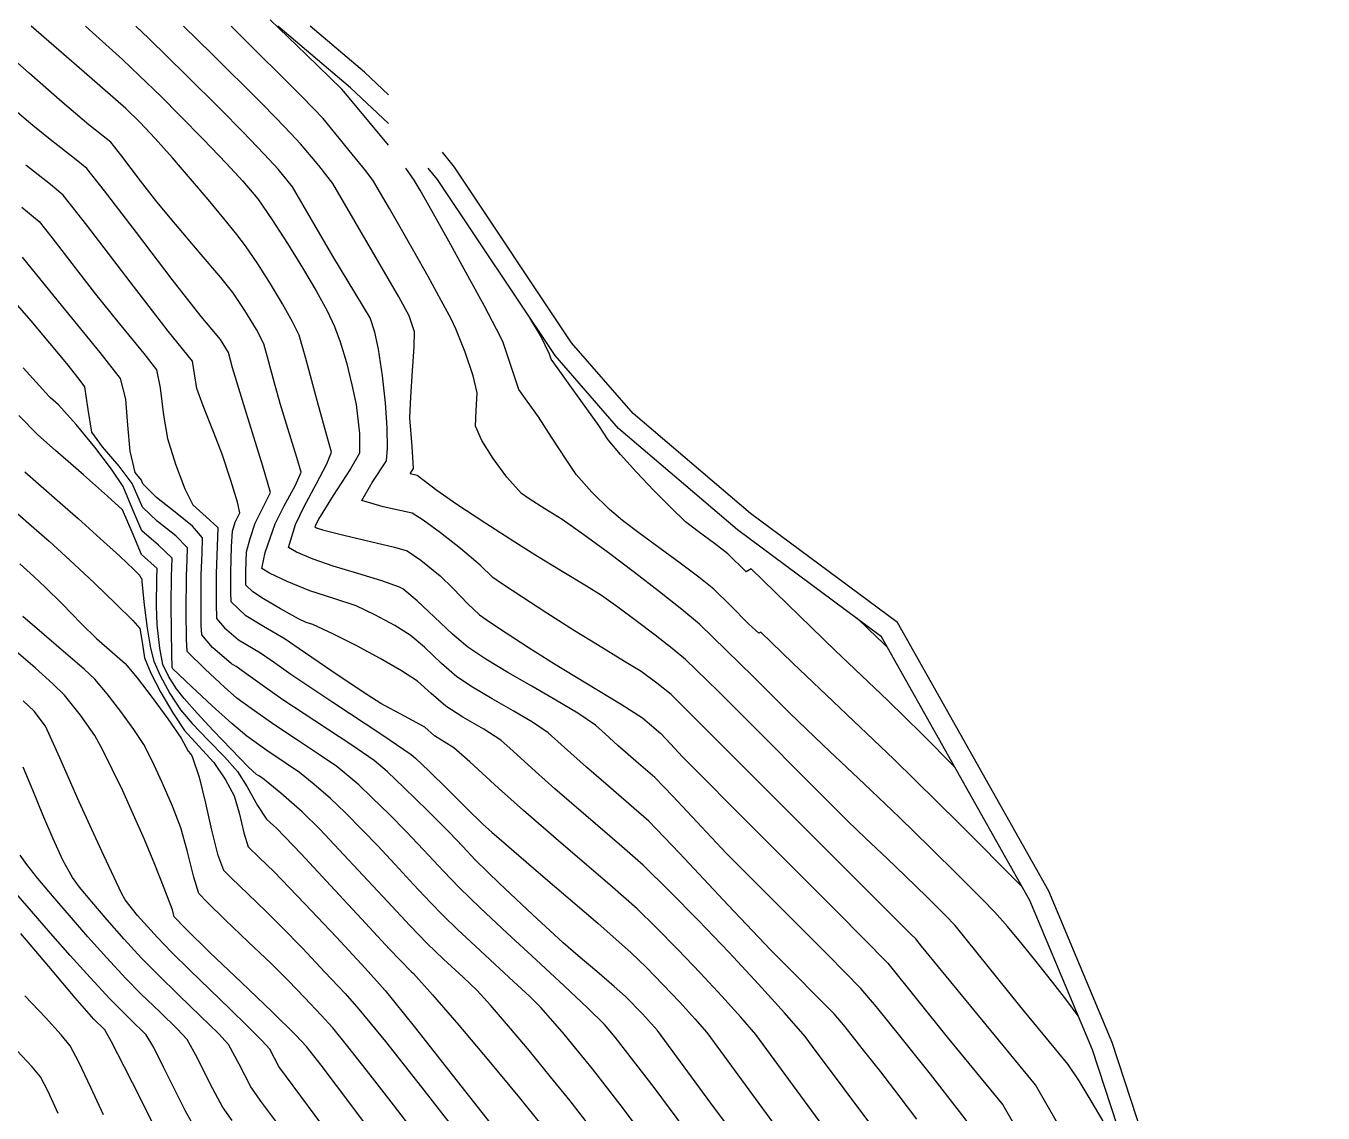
# Model space of a CAD drawing. Extents: x -367 to 63045, y 275 to 109039.
# Drawn here: x 62322.89 to 62372.63, y 108473.79 to 108515.49 of the extents above; entities that cross this region are included whole.
import ezdxf

# ---------------------------------------------------------------- set-up
doc = ezdxf.new("R2010")
doc.units = 0
doc.header["$LTSCALE"] = 25.401856
doc.header["$MEASUREMENT"] = 0
doc.layers.add('curve livello 5m', color=7, linetype='Continuous')
doc.layers.add('Strade', color=7, linetype='Continuous')
doc.layers.add('no_plot', color=5, linetype='Continuous', plot=False)

msp = doc.modelspace()

# ---------------------------------------------------------------- linework, layer by layer
at = {"layer": 'curve livello 5m', "color": 2, "flags": 128}
for points in [[(62364.23742, 108473.42256), (62363.74808, 108474.25797), (62363.27896, 108475.02128), (62362.86616, 108475.64949), (62362.86616, 108475.64949), (62361.00934, 108477.90777), (62358.53162, 108480.98126), (62358.14259, 108481.38069), (62357.43525, 108482.08473), (62356.62181, 108482.88216), (62356.62181, 108482.88216), (62355.91897, 108483.5523), (62355.0891, 108484.33488), (62354.40898, 108484.98394), (62354.40898, 108484.98394), (62349.4339, 108489.96597), (62348.18215, 108491.18753), (62347.67096, 108491.61056), (62347.0165, 108492.12598), (62346.29595, 108492.67498), (62345.58654, 108493.19872), (62344.96544, 108493.6384), (62344.96544, 108493.6384), (62344.39083, 108494.00112), (62343.46043, 108494.56726), (62342.45194, 108495.17963), (62341.64307, 108495.681), (62341.64307, 108495.681), (62340.53102, 108496.40135), (62339.4213, 108497.13616), (62338.64682, 108497.66498), (62338.64682, 108497.66498), (62337.88909, 108498.24176), (62337.62464, 108498.30788), (62337.75454, 108498.51738), (62337.70313, 108499.36044), (62337.61935, 108500.45007), (62337.61935, 108500.45007), (62337.65056, 108501.25909), (62337.72248, 108502.26115), (62337.78549, 108503.18417), (62337.78996, 108503.75606), (62337.78996, 108503.75606), (62337.58922, 108504.3611), (62337.19137, 108505.09329), (62336.3738, 108506.50324), (62334.65799, 108509.44243), (62334.12633, 108510.12975), (62333.42723, 108510.96101), (62333.42723, 108510.96101), (62333.05562, 108511.36207), (62332.49188, 108511.95038), (62331.90514, 108512.54944), (62331.90514, 108512.54944), (62330.02097, 108514.41751), (62328.93638, 108515.47123)], [(62356.73603, 108471.42354), (62353.05146, 108476.3478), (62352.77021, 108476.73205), (62351.98816, 108477.63594), (62350.98974, 108478.73803), (62349.86123, 108479.94708), (62348.68891, 108481.1718), (62347.55906, 108482.32093), (62346.55796, 108483.30321), (62345.74312, 108484.01563), (62344.36501, 108485.19774), (62343.17974, 108486.22358), (62342.43666, 108486.89356), (62341.5819, 108487.67095), (62341.11007, 108488.09093), (62340.4514, 108488.50958), (62339.65121, 108488.97052), (62338.98846, 108489.39119), (62338.43612, 108489.88775), (62337.90832, 108490.358), (62337.28856, 108490.75723), (62336.48144, 108491.22558), (62335.5832, 108491.71104), (62334.69009, 108492.1616), (62333.89834, 108492.52524), (62333.64404, 108492.60723), (62333.34481, 108492.74808), (62332.64949, 108493.13015), (62332.00053, 108493.5109), (62331.59263, 108493.77609), (62331.32921, 108494.03186), (62331.32496, 108494.56554), (62331.3526, 108495.31743), (62331.48518, 108495.83299), (62331.68588, 108496.42088), (62332.01976, 108497.07479), (62332.27046, 108497.59232), (62331.97341, 108498.60704), (62331.34753, 108500.62438), (62330.81381, 108502.3792), (62330.65516, 108502.95875), (62330.35499, 108503.4572), (62330.02641, 108503.85091), (62329.61346, 108504.3412), (62328.50535, 108505.76426), (62327.13628, 108507.56178), (62325.9101, 108509.16661), (62325.23063, 108510.0116), (62324.7507, 108510.40385), (62323.89145, 108511.08152), (62323.15266, 108511.67317), (62322.40569, 108512.31169)], [(62347.11958, 108472.1837), (62345.76557, 108473.999), (62344.62405, 108475.48156), (62344.09724, 108476.13322), (62343.5289, 108476.81658), (62343.01206, 108477.42124), (62342.63972, 108477.83681), (62342.21075, 108478.26131), (62341.59504, 108478.8391), (62340.87372, 108479.50434), (62340.12793, 108480.19122), (62339.4388, 108480.83391), (62338.88747, 108481.36658), (62338.39711, 108481.8762), (62337.75563, 108482.56378), (62337.05234, 108483.32338), (62336.37655, 108484.04905), (62335.81758, 108484.63486), (62335.13673, 108485.3134), (62334.56665, 108485.85915), (62333.93434, 108486.4115), (62333.38696, 108486.85832), (62332.83221, 108487.22965), (62332.1314, 108487.69551), (62331.36101, 108488.24024), (62330.7831, 108488.73271), (62330.03047, 108489.40962), (62329.23573, 108490.14954), (62328.53151, 108490.83102), (62328.50956, 108490.85477), (62328.50548, 108490.86218), (62328.50368, 108490.8743), (62328.48284, 108491.40952), (62328.47041, 108492.27609), (62328.4677, 108493.31102), (62328.47599, 108494.35132), (62328.47599, 108494.35132), (62328.50247, 108495.07174), (62327.96953, 108495.56995), (62327.34269, 108496.12196), (62326.99171, 108496.92921), (62326.61793, 108497.81842), (62326.16986, 108498.48375), (62325.53017, 108499.32634), (62324.81499, 108500.19916), (62324.14045, 108500.95517), (62323.83705, 108501.22172), (62323.78372, 108501.27692), (62323.65745, 108501.40837), (62322.79005, 108502.37042)], [(62337.73608, 108473.12443), (62336.98968, 108474.10981), (62336.0991, 108475.2585), (62335.23482, 108476.34999), (62334.65613, 108477.05682), (62334.2166, 108477.54317), (62333.58943, 108478.212), (62332.96277, 108478.86265), (62332.29212, 108479.5241), (62331.4183, 108480.36424), (62330.53622, 108481.20855), (62329.84078, 108481.88248), (62329.52688, 108482.21152), (62329.32987, 108482.83842), (62329.07803, 108483.85585), (62328.83333, 108484.72498), (62328.51121, 108485.55739), (62328.12223, 108486.46741), (62327.73309, 108487.30521), (62327.41048, 108487.92099), (62327.03405, 108488.50247), (62326.53696, 108489.19211), (62326.00721, 108489.87247), (62325.53282, 108490.42613), (62325.12026, 108490.8122), (62324.42002, 108491.42191), (62323.58691, 108492.13664), (62322.77573, 108492.83777)], [(62329.35459, 108473.24722), (62328.99521, 108473.89106), (62328.58573, 108474.70778), (62328.17018, 108475.55738), (62327.79255, 108476.2999), (62327.49685, 108476.79536), (62326.88226, 108477.41127), (62326.10947, 108478.17191), (62325.35945, 108478.98788), (62324.59296, 108479.838), (62323.83248, 108480.69605), (62323.10045, 108481.53581), (62322.41932, 108482.33107)]]:
    msp.add_lwpolyline(points, dxfattribs=at)
at = {"layer": 'no_plot', "flags": 128}
for points in [[(62336.79776, 108510.9093), (62335.3481, 108512.65493), (62335.14962, 108512.89982), (62335.00003, 108513.05593), (62333.63985, 108514.39525), (62332.26182, 108515.71622)], [(62359.11261, 108473.29655), (62358.69634, 108473.85286), (62357.57929, 108475.28038), (62356.4583, 108476.68966), (62355.51068, 108477.85963), (62354.91375, 108478.56921), (62354.91375, 108478.56921), (62353.654, 108479.85254), (62351.55965, 108481.94023), (62349.76234, 108483.75085), (62349.76234, 108483.75085), (62348.8027, 108484.76431), (62347.69616, 108485.94537), (62347.00845, 108486.66385), (62347.00845, 108486.66385), (62346.3891, 108487.20086), (62345.59546, 108487.88534), (62345.59546, 108487.88534), (62345.09881, 108488.33468), (62344.72979, 108488.66638), (62344.72979, 108488.66638), (62344.05151, 108489.12488), (62343.21126, 108489.63156), (62342.28943, 108490.16261), (62341.36642, 108490.69424), (62340.52264, 108491.20267), (62339.83848, 108491.66407), (62339.83848, 108491.66407), (62339.24951, 108492.16463), (62338.56507, 108492.8089), (62337.89478, 108493.43799), (62337.34826, 108493.89303), (62337.34826, 108493.89303), (62337.22394, 108493.96022), (62336.54086, 108494.2014), (62335.62157, 108494.48079), (62334.67387, 108494.76736), (62333.90556, 108495.03011), (62333.90556, 108495.03011), (62333.2681, 108495.30424), (62332.95712, 108495.47655), (62332.95712, 108495.47655), (62333.22349, 108496.35849), (62333.55894, 108497.05884), (62334.01758, 108497.91373), (62334.42676, 108498.68753), (62334.61385, 108499.14462), (62334.61385, 108499.14462), (62334.46361, 108499.63835), (62334.06984, 108501.07447), (62333.62478, 108502.73476), (62333.3717, 108503.62701), (62333.3717, 108503.62701), (62333.11812, 108504.14109), (62332.73516, 108504.82352), (62332.2724, 108505.59196), (62331.77943, 108506.36408), (62331.30581, 108507.05754), (62331.30581, 108507.05754), (62330.97595, 108507.49125), (62330.4839, 108508.10212), (62329.87761, 108508.83299), (62329.20505, 108509.62668), (62328.51416, 108510.42603), (62327.85292, 108511.17387), (62327.85292, 108511.17387), (62327.26281, 108511.7897), (62326.71798, 108512.31902), (62324.83651, 108513.97275), (62323.09591, 108515.47123)], [(62325.1762, 108515.47123), (62325.4477, 108515.2326), (62326.59413, 108514.196), (62327.23829, 108513.58513), (62328.05908, 108512.7877), (62328.81025, 108512.04295), (62329.69481, 108511.13923), (62330.58381, 108510.21148), (62331.21056, 108509.53803), (62331.78122, 108508.85772), (62332.34074, 108508.04384), (62332.92764, 108507.1384), (62333.50096, 108506.2094), (62334.01976, 108505.32485), (62334.44308, 108504.55276), (62334.72996, 108503.96114), (62334.94559, 108503.36461), (62335.18001, 108502.57203), (62335.39472, 108501.724), (62335.55122, 108500.96115), (62335.68222, 108499.84854), (62335.68147, 108499.09916), (62335.3349, 108498.50409), (62334.67133, 108497.4737), (62334.11426, 108496.57169), (62333.9923, 108496.32729), (62333.9751, 108496.27037), (62334.03632, 108496.24155), (62334.27086, 108496.16593), (62335.08513, 108495.95717), (62336.11007, 108495.71386), (62337.02481, 108495.49423), (62337.50847, 108495.35647), (62338.03382, 108494.99325), (62338.7716, 108494.39497), (62338.7716, 108494.39497), (62339.27279, 108493.90827), (62339.84229, 108493.3219), (62340.29071, 108492.8945), (62340.62744, 108492.66119), (62341.3073, 108492.21366), (62342.19585, 108491.63946), (62343.15864, 108491.0262), (62344.36167, 108490.28798), (62345.7573, 108489.44242), (62346.53965, 108488.95411), (62346.80332, 108488.71622), (62347.23369, 108488.34417), (62347.60649, 108487.95109), (62348.07247, 108487.45692), (62350.81773, 108484.69134), (62354.0167, 108481.50254), (62355.94087, 108479.54235), (62355.94087, 108479.54235), (62358.22167, 108476.69852), (62360.35349, 108474.10578), (62362.2963, 108470.71587)], [(62366.06592, 108467.10242), (62361.60982, 108474.87763), (62357.23701, 108480.1959), (62357.01587, 108480.47021), (62356.84542, 108480.63986), (62356.64793, 108480.82745), (62348.08849, 108489.39886), (62347.6381, 108489.83837), (62347.09031, 108490.27461), (62346.48073, 108490.7202), (62346.48073, 108490.7202), (62345.84547, 108491.1163), (62344.81403, 108491.74382), (62343.92784, 108492.28972), (62343.92784, 108492.28972), (62342.87377, 108492.96187), (62341.90362, 108493.58904), (62341.16394, 108494.07574), (62340.8013, 108494.32649), (62340.8013, 108494.32649), (62340.31139, 108494.81039), (62339.5547, 108495.44329), (62338.78539, 108496.04786), (62338.12593, 108496.53087), (62337.69878, 108496.79911), (62337.69878, 108496.79911), (62336.59448, 108497.04603), (62335.77104, 108497.28109), (62335.77104, 108497.28109), (62336.16335, 108497.97409), (62336.71801, 108498.80827), (62336.71801, 108498.80827), (62336.76223, 108499.29439), (62336.74721, 108500.0682), (62336.68014, 108501.02696), (62336.56821, 108502.06795), (62336.4186, 108503.08846), (62336.4186, 108503.08846), (62336.26927, 108503.73647), (62336.08823, 108504.29527), (62336.08823, 108504.29527), (62334.66306, 108506.66187), (62333.1138, 108509.31574), (62332.56604, 108509.99161), (62332.02687, 108510.57349), (62331.20897, 108511.42704), (62330.3577, 108512.29619), (62330.3577, 108512.29619), (62329.04002, 108513.60261), (62327.60024, 108515.00141), (62327.10482, 108515.47123)], [(62363.24655, 108477.52387), (62362.81001, 108478.11164), (62362.27557, 108478.80235), (62361.68764, 108479.54089), (62361.09068, 108480.27214), (62360.52911, 108480.94099), (62360.04736, 108481.49231), (62360.04736, 108481.49231), (62359.56272, 108481.99439), (62358.67894, 108482.88061), (62357.56708, 108483.98072), (62356.39819, 108485.12447), (62356.39819, 108485.12447), (62355.05525, 108486.40492), (62353.46958, 108487.90024), (62352.17004, 108489.14043), (62352.17004, 108489.14043), (62350.77932, 108490.53309), (62348.7262, 108492.53669), (62348.04723, 108493.10177), (62347.19041, 108493.78326), (62346.22901, 108494.52531), (62345.23632, 108495.27211), (62344.28561, 108495.96781), (62343.45016, 108496.55659), (62343.45016, 108496.55659), (62342.78569, 108496.96511), (62342.19354, 108497.34972), (62341.8908, 108497.55767), (62341.8908, 108497.55767), (62341.33704, 108498.17607), (62340.8044, 108498.89209), (62340.37533, 108499.58496), (62340.13224, 108500.13394), (62340.13224, 108500.13394), (62340.15721, 108500.74282), (62340.19858, 108501.41944), (62340.19858, 108501.41944), (62340.04015, 108502.06227), (62339.73843, 108502.97164), (62339.38393, 108503.87474), (62339.38393, 108503.87474), (62339.19395, 108504.24828), (62338.81108, 108504.96086), (62338.31101, 108505.87322), (62337.76941, 108506.84605), (62337.76941, 108506.84605), (62337.30039, 108507.67385), (62336.83634, 108508.48045), (62336.45015, 108509.14016), (62336.21468, 108509.5273), (62336.21468, 108509.5273), (62335.92609, 108509.92547), (62335.39744, 108510.56206), (62334.28843, 108511.93042), (62333.93696, 108512.30539), (62333.45259, 108512.80269), (62333.45259, 108512.80269), (62331.00191, 108515.23241), (62330.75611, 108515.47123)], [(62357.05239, 108473.55624), (62356.37383, 108474.45537), (62355.67418, 108475.36724), (62355.67418, 108475.36724), (62354.96578, 108476.26997), (62354.30372, 108477.09545), (62353.88663, 108477.59606), (62353.88663, 108477.59606), (62353.29131, 108478.20253), (62352.30157, 108479.18912), (62351.45221, 108480.04477), (62351.45221, 108480.04477), (62349.82521, 108481.76301), (62347.94917, 108483.76541), (62346.7832, 108484.98353), (62346.7832, 108484.98353), (62346.20538, 108485.48873), (62345.22811, 108486.327), (62344.3876, 108487.05446), (62344.3876, 108487.05446), (62343.54557, 108487.81628), (62342.91993, 108488.37866), (62342.91993, 108488.37866), (62342.32066, 108488.77777), (62341.57079, 108489.2217), (62340.7699, 108489.68098), (62340.01759, 108490.12611), (62339.41347, 108490.52763), (62339.41347, 108490.52763), (62338.83142, 108491.03459), (62338.17427, 108491.65722), (62337.62829, 108492.12551), (62337.62829, 108492.12551), (62337.03909, 108492.48997), (62336.27348, 108492.90375), (62335.56114, 108493.24273), (62335.56114, 108493.24273), (62334.69856, 108493.52296), (62333.7748, 108493.81867), (62333.7748, 108493.81867), (62332.91608, 108494.17827), (62332.2362, 108494.49829), (62331.93913, 108494.68273), (62331.93913, 108494.68273), (62332.06805, 108495.28848), (62332.45468, 108496.38968), (62332.45468, 108496.38968), (62332.79784, 108497.08555), (62333.22388, 108497.87737), (62333.44215, 108498.36847), (62333.44215, 108498.36847), (62333.27831, 108498.92816), (62332.93309, 108500.04086), (62332.63871, 108501.00877), (62332.63871, 108501.00877), (62332.41322, 108501.83117), (62332.15836, 108502.78193), (62332.01343, 108503.29288), (62332.01343, 108503.29288), (62331.7285, 108503.83999), (62331.29034, 108504.56759), (62330.8304, 108505.25737), (62330.8304, 108505.25737), (62330.3602, 108505.83669), (62329.5354, 108506.80904), (62328.62748, 108507.87656), (62327.90791, 108508.74139), (62327.90791, 108508.74139), (62327.28165, 108509.55013), (62326.56496, 108510.49158), (62326.14324, 108511.02447), (62326.14324, 108511.02447), (62325.78354, 108511.3138), (62325.30659, 108511.69346), (62325.30659, 108511.69346), (62324.28408, 108512.56752), (62323.01865, 108513.67083), (62321.873, 108514.66717)], [(62353.87002, 108472.72924), (62350.88438, 108476.80826), (62350.31138, 108477.47053), (62349.57985, 108478.27802), (62348.753, 108479.16388), (62347.89405, 108480.06122), (62347.06622, 108480.90318), (62346.33272, 108481.62289), (62346.33272, 108481.62289), (62345.28087, 108482.54253), (62343.50191, 108484.06848), (62341.97188, 108485.3927), (62341.97188, 108485.3927), (62341.01267, 108486.25756), (62339.90929, 108487.26106), (62339.30021, 108487.80321), (62339.30021, 108487.80321), (62338.56345, 108488.25474), (62338.18835, 108488.59048), (62337.41531, 108489.0124), (62336.50102, 108489.50242), (62336.50102, 108489.50242), (62335.79069, 108489.9601), (62334.62924, 108490.73455), (62333.36511, 108491.59342), (62333.36511, 108491.59342), (62332.83575, 108491.96771), (62332.00804, 108492.44945), (62331.31993, 108492.85706), (62331.31993, 108492.85706), (62330.76413, 108493.3967), (62330.7522, 108493.76993), (62330.75517, 108494.52269), (62330.75517, 108494.52269), (62330.78069, 108495.52589), (62330.81348, 108496.1091), (62330.81348, 108496.1091), (62330.91707, 108496.45207), (62331.09877, 108496.81618), (62331.00361, 108497.21708), (62330.75122, 108498.0465), (62330.41731, 108499.05561), (62330.41731, 108499.05561), (62330.08741, 108499.92106), (62329.68848, 108500.92098), (62329.44639, 108501.58045), (62329.44639, 108501.58045), (62329.36262, 108502.1471), (62329.28304, 108502.62754), (62329.28304, 108502.62754), (62328.89826, 108503.10595), (62328.34988, 108503.78241), (62328.34988, 108503.78241), (62326.89315, 108505.66602), (62325.22181, 108507.84668), (62324.31801, 108508.99874), (62324.31801, 108508.99874), (62323.83104, 108509.40274), (62322.89097, 108510.14664)], [(62361.10459, 108482.45974), (62358.65035, 108484.92407), (62356.17458, 108487.36677), (62356.17458, 108487.36677), (62352.2976, 108491.04918), (62351.07247, 108492.2377), (62351.00361, 108492.1943), (62350.60723, 108492.54994), (62349.89921, 108493.27371), (62349.27025, 108493.88585), (62349.27025, 108493.88585), (62348.698, 108494.34776), (62347.98648, 108494.88239), (62347.21156, 108495.44921), (62346.44912, 108496.00767), (62345.77505, 108496.51723), (62345.26522, 108496.93734), (62345.26522, 108496.93734), (62344.59775, 108497.6009), (62343.99223, 108498.2847), (62343.99223, 108498.2847), (62343.63148, 108498.82209), (62343.0516, 108499.71985), (62342.54466, 108500.49017), (62342.54466, 108500.49017), (62342.1125, 108501.0903), (62341.79124, 108501.54207), (62341.79124, 108501.54207), (62341.49592, 108502.41871), (62341.17865, 108503.38839), (62341.17865, 108503.38839), (62340.94343, 108503.85703), (62340.47476, 108504.73744), (62339.84057, 108505.90458), (62339.10881, 108507.23339), (62338.34745, 108508.59882), (62338.34745, 108508.59882), (62338.00907, 108509.19153), (62337.78363, 108509.57117), (62337.78363, 108509.57117), (62337.45774, 108510.03659)], [(62322.73631, 108508.54096), (62323.40539, 108507.98588), (62323.88765, 108507.37116), (62324.77945, 108506.20759), (62325.55674, 108505.20252), (62326.4158, 108504.13908), (62327.41049, 108502.9185), (62327.90379, 108502.29785), (62328.04248, 108501.59967), (62328.16658, 108500.55515), (62328.31464, 108499.66425), (62328.62294, 108498.6758), (62328.98587, 108497.73203), (62329.29453, 108497.11606), (62329.8077, 108496.66393), (62330.25046, 108496.25043), (62330.22683, 108495.5158), (62330.18537, 108494.47985), (62330.18084, 108493.3311), (62330.19906, 108492.76154), (62330.5064, 108492.40529), (62331.04722, 108491.93803), (62331.89262, 108491.44202), (62332.41927, 108491.07079), (62333.05668, 108490.61894), (62334.66546, 108489.54427), (62336.53751, 108488.30925), (62337.66931, 108487.54328), (62337.82851, 108487.40845), (62338.34442, 108486.91378), (62339.05742, 108486.20839), (62339.80358, 108485.46921), (62340.41896, 108484.87315), (62340.76402, 108484.56182), (62342.63881, 108482.93921), (62344.81862, 108481.06943), (62346.10748, 108479.94257), (62346.67503, 108479.38333), (62347.31729, 108478.7245), (62347.9649, 108478.03949), (62348.54844, 108477.40167), (62348.99856, 108476.88446), (62353.7934, 108470.33369)], [(62352.24604, 108470.02644), (62349.1535, 108474.17254), (62347.11273, 108476.96067), (62346.53653, 108477.59748), (62345.88224, 108478.26225), (62345.88224, 108478.26225), (62345.45054, 108478.64539), (62344.78412, 108479.21491), (62344.07093, 108479.82318), (62343.49894, 108480.32254), (62343.49894, 108480.32254), (62342.31248, 108481.41204), (62341.05892, 108482.59127), (62340.11433, 108483.50647), (62340.11433, 108483.50647), (62339.64105, 108484.00955), (62339.13352, 108484.55066), (62339.13352, 108484.55066), (62338.28623, 108485.40062), (62337.4002, 108486.26779), (62336.74122, 108486.89202), (62336.74122, 108486.89202), (62336.24186, 108487.31496), (62335.38463, 108487.89511), (62333.96674, 108488.83051), (62332.74825, 108489.64447), (62332.74825, 108489.64447), (62332.13029, 108490.08041), (62331.4153, 108490.59112), (62330.94949, 108490.91633), (62330.94949, 108490.91633), (62330.77451, 108491.01899), (62330.04726, 108491.64733), (62329.63398, 108492.12638), (62329.63398, 108492.12638), (62329.61459, 108492.50765), (62329.60778, 108493.36344), (62329.61558, 108494.43701), (62329.61558, 108494.43701), (62329.64884, 108495.26815), (62329.66779, 108495.85754), (62329.66779, 108495.85754), (62329.28571, 108496.30226), (62328.61694, 108496.83992), (62327.90188, 108497.40409), (62327.38094, 108497.92837), (62327.38094, 108497.92837), (62327.3217, 108498.06702), (62327.08671, 108498.36455), (62326.89294, 108499.17208), (62326.80602, 108500.17029), (62326.71891, 108501.16653), (62326.52453, 108501.96816), (62326.52453, 108501.96816), (62325.73406, 108502.96269), (62324.14017, 108504.91856), (62322.7636, 108506.62263)], [(62348.74837, 108472.39639), (62346.98091, 108474.76598), (62345.49084, 108476.70124), (62345.49084, 108476.70124), (62345.08262, 108477.18576), (62344.44451, 108477.81722), (62343.5286, 108478.67672), (62342.45559, 108479.66631), (62341.34617, 108480.68809), (62340.32104, 108481.64413), (62339.5009, 108482.43652), (62339.5009, 108482.43652), (62338.90268, 108483.06643), (62338.13664, 108483.89304), (62337.47555, 108484.59276), (62337.47555, 108484.59276), (62336.83039, 108485.23996), (62336.15571, 108485.90027), (62335.65394, 108486.37559), (62335.65394, 108486.37559), (62335.20396, 108486.76866), (62334.81441, 108487.08664), (62334.81441, 108487.08664), (62334.23176, 108487.48096), (62333.26802, 108488.11675), (62332.43982, 108488.66999), (62332.43982, 108488.66999), (62331.53125, 108489.30321), (62330.98282, 108489.70021), (62330.98282, 108489.70021), (62330.51173, 108490.12159), (62329.76625, 108490.81414), (62329.76625, 108490.81414), (62329.0689, 108491.49122), (62329.04455, 108491.97023), (62329.03599, 108493.04539), (62329.04578, 108494.39416), (62329.04578, 108494.39416), (62329.07085, 108495.02049), (62329.08513, 108495.46464), (62329.08513, 108495.46464), (62328.64427, 108495.92951), (62327.92669, 108496.48924), (62327.36182, 108497.02516), (62327.36182, 108497.02516), (62326.96982, 108497.94272), (62326.46176, 108498.60612), (62325.82361, 108499.3444), (62325.41466, 108499.91172), (62325.41466, 108499.91172), (62325.28016, 108500.77698), (62325.14528, 108501.63846), (62325.14528, 108501.63846), (62324.93547, 108501.93205), (62324.45907, 108502.53296), (62323.81233, 108503.32204), (62323.09153, 108504.18015), (62323.09153, 108504.18015), (62322.40557, 108504.97127)], [(62358.52662, 108487.04543), (62357.24442, 108488.3329), (62355.95097, 108489.60907), (62353.92547, 108491.53292), (62350.6985, 108494.66344), (62350.51712, 108494.54913), (62349.8143, 108495.235), (62349.29377, 108495.63907), (62348.67041, 108496.09534), (62348.19038, 108496.47229), (62348.19038, 108496.47229), (62347.62134, 108497.0105), (62346.96851, 108497.66943), (62346.30316, 108498.37364), (62345.69659, 108499.04769), (62345.22008, 108499.61611), (62345.22008, 108499.61611), (62344.86421, 108500.15831), (62344.40359, 108500.80618), (62343.81642, 108501.61333), (62343.29649, 108502.33055), (62343.03753, 108502.70864), (62343.03753, 108502.70864), (62342.97336, 108502.90204), (62342.62031, 108503.60681), (62342.22109, 108504.28649)], [(62344.55023, 108473.23202), (62343.75726, 108474.26189), (62343.75726, 108474.26189), (62343.01237, 108475.1864), (62342.19842, 108476.17267), (62341.40088, 108477.11929), (62340.7052, 108477.92483), (62340.19682, 108478.48787), (62340.19682, 108478.48787), (62339.66149, 108479.00148), (62338.9097, 108479.69435), (62338.27404, 108480.29664), (62338.27404, 108480.29664), (62337.61683, 108480.97966), (62336.75709, 108481.90119), (62335.8145, 108482.91924), (62334.90878, 108483.89183), (62334.15962, 108484.67696), (62334.15962, 108484.67696), (62333.47937, 108485.34272), (62332.66473, 108486.05433), (62331.95951, 108486.63), (62331.95951, 108486.63), (62331.82297, 108486.72104), (62331.73919, 108486.78028), (62331.4315, 108487.06201), (62330.75793, 108487.74574), (62330.07773, 108488.45906), (62329.45736, 108489.13006), (62328.9633, 108489.68685), (62328.66201, 108490.05755), (62328.66201, 108490.05755), (62328.3614, 108490.54427), (62328.14799, 108490.99324), (62328.14799, 108490.99324), (62328.02403, 108491.62744), (62327.92043, 108492.52095), (62327.92043, 108492.52095), (62327.90333, 108493.24161), (62327.90619, 108494.30847), (62327.90619, 108494.30847), (62327.91981, 108494.67884), (62327.32357, 108495.21875), (62326.95962, 108496.06965), (62326.59493, 108496.92428), (62326.59493, 108496.92428), (62326.01895, 108497.4552), (62325.09671, 108498.26684), (62324.0213, 108499.20363), (62323.34586, 108499.80361), (62323.34586, 108499.80361), (62322.62567, 108500.54907)], [(62322.85467, 108498.38551), (62323.3714, 108497.9265), (62324.19414, 108497.20982), (62324.89969, 108496.58888), (62325.73985, 108495.82836), (62326.48794, 108495.14343), (62327.0331, 108494.63628), (62327.26449, 108494.40907), (62327.30445, 108494.31555), (62327.33714, 108494.28594), (62327.3364, 108494.26563), (62327.33718, 108494.16761), (62327.42467, 108493.2844), (62327.54356, 108492.38767), (62327.67259, 108491.62008), (62327.79051, 108491.12429), (62328.03565, 108490.57092), (62328.4149, 108489.88056), (62328.81447, 108489.26033), (62329.26775, 108488.73155), (62329.88465, 108488.09842), (62330.51264, 108487.45548), (62330.9992, 108486.89727), (62331.3719, 108486.30079), (62331.77562, 108485.58375), (62332.11192, 108485.06358), (62332.39208, 108484.82629), (62332.50165, 108484.71906), (62333.441, 108483.73461), (62334.57666, 108482.51511), (62335.75854, 108481.2386), (62336.83656, 108480.08312), (62337.66061, 108479.2267), (62337.75392, 108479.13893), (62338.48734, 108478.32665), (62339.49099, 108477.16451), (62340.64158, 108475.79885), (62341.81584, 108474.37598), (62342.89048, 108473.04222)], [(62322.36348, 108496.96741), (62322.99836, 108496.4081), (62323.78042, 108495.72257), (62324.73756, 108494.84932), (62325.52188, 108494.11734), (62326.33952, 108493.32286), (62326.98552, 108492.67789), (62327.2661, 108492.37594), (62327.3505, 108491.84768), (62327.43302, 108491.25534), (62327.68295, 108490.66498), (62328.06984, 108489.91556), (62328.5218, 108489.13798), (62328.96692, 108488.46311), (62329.52383, 108487.85848), (62330.10382, 108487.23342), (62330.54374, 108486.57172), (62330.88105, 108485.95259), (62331.07021, 108485.30689), (62331.2441, 108484.54043), (62331.41894, 108484.00326), (62331.83308, 108483.59617), (62332.40762, 108483.03962), (62333.57273, 108481.8346), (62334.8052, 108480.53276), (62335.90511, 108479.3473), (62336.67254, 108478.49142), (62337.7801, 108477.11039), (62339.42525, 108475.01017), (62340.85159, 108473.21374)], [(62322.66116, 108494.85625), (62323.19404, 108494.37008), (62323.6307, 108493.96256), (62324.27798, 108493.31968), (62325.02822, 108492.56093), (62325.60165, 108491.99479), (62326.20358, 108491.46887), (62326.69385, 108491.03495), (62327.15777, 108490.48663), (62327.73834, 108489.73558), (62328.33469, 108488.9164), (62328.84593, 108488.16366), (62329.11938, 108487.6659), (62329.20844, 108487.56957), (62329.26933, 108487.46923), (62329.52942, 108486.67861), (62329.77198, 108485.67793), (62330.00486, 108484.63637), (62330.23589, 108483.72313), (62330.47291, 108483.10739), (62330.76883, 108482.80348), (62331.39959, 108482.19648), (62332.12008, 108481.50587), (62332.68519, 108480.95114), (62333.49905, 108480.1094), (62334.35995, 108479.20004), (62335.12827, 108478.37197), (62335.66433, 108477.77412), (62336.68243, 108476.53059), (62338.20296, 108474.61033), (62339.76976, 108472.58942)], [(62355.94864, 108491.63112), (62355.72736, 108491.85137), (62355.55333, 108492.01666), (62354.76982, 108492.77676)], [(62336.56354, 108472.49697), (62335.38869, 108474.07358), (62334.20959, 108475.63019), (62334.20959, 108475.63019), (62333.64792, 108476.33952), (62333.24034, 108476.77417), (62332.33086, 108477.67117), (62331.14586, 108478.81051), (62329.94964, 108479.95549), (62329.00653, 108480.86943), (62328.58086, 108481.31564), (62328.58086, 108481.31564), (62328.50655, 108481.58494), (62328.19569, 108482.41611), (62327.83239, 108483.32709), (62327.43411, 108484.27866), (62327.0183, 108485.23164), (62326.6024, 108486.14685), (62326.20386, 108486.98507), (62325.84014, 108487.70713), (62325.52867, 108488.27383), (62325.52867, 108488.27383), (62324.99047, 108489.057), (62324.3718, 108489.81731), (62324.3718, 108489.81731), (62323.92856, 108490.24919), (62323.24256, 108490.86618), (62322.44128, 108491.55624)], [(62334.82526, 108472.55638), (62332.59141, 108475.58084), (62332.24689, 108476.23884), (62331.94281, 108476.57931), (62331.40679, 108477.11736), (62330.71555, 108477.78865), (62329.94579, 108478.52885), (62329.17424, 108479.27362), (62328.47759, 108479.95862), (62327.93256, 108480.51951), (62327.93256, 108480.51951), (62327.1711, 108481.37427), (62326.69501, 108481.96443), (62326.69501, 108481.96443), (62326.56267, 108482.22783), (62326.27841, 108482.82656), (62325.88441, 108483.67022), (62325.42291, 108484.66842), (62324.93611, 108485.73076), (62324.93611, 108485.73076), (62324.19064, 108487.41086), (62323.64686, 108488.62667), (62323.64686, 108488.62667), (62323.21078, 108489.20849), (62322.7851, 108489.60386)], [(62332.66519, 108473.22085), (62331.93529, 108474.20245), (62331.51247, 108474.80297), (62331.51247, 108474.80297), (62331.06527, 108475.66663), (62330.66354, 108476.42435), (62330.66354, 108476.42435), (62330.28052, 108476.83881), (62329.59225, 108477.51392), (62328.76162, 108478.31307), (62327.95153, 108479.09963), (62327.32487, 108479.73697), (62327.32487, 108479.73697), (62326.66445, 108480.46116), (62326.00641, 108481.20603), (62325.41418, 108481.89749), (62324.95123, 108482.46146), (62324.681, 108482.82386), (62324.681, 108482.82386), (62324.31344, 108483.48673), (62323.93244, 108484.31474), (62323.54565, 108485.23456), (62323.1607, 108486.17284), (62322.78523, 108487.05624)], [(62330.80357, 108473.50579), (62330.43353, 108474.0251), (62330.43353, 108474.0251), (62329.97494, 108474.88307), (62329.47435, 108475.90202), (62329.0802, 108476.60985), (62329.0802, 108476.60985), (62328.70307, 108477.00914), (62328.0334, 108477.6589), (62327.29638, 108478.37029), (62326.71717, 108478.95444), (62326.71717, 108478.95444), (62325.99841, 108479.73867), (62325.26734, 108480.5556), (62324.55936, 108481.36388), (62323.90992, 108482.12215), (62323.35443, 108482.78905), (62322.92831, 108483.32321), (62322.667, 108483.68328)], [(62327.73331, 108473.43915), (62327.28935, 108474.35312), (62327.28935, 108474.35312), (62326.67727, 108475.55009), (62326.1677, 108476.52333), (62325.9135, 108476.98086), (62325.9135, 108476.98086), (62325.50178, 108477.38937), (62324.78095, 108478.21202), (62323.76551, 108479.41113), (62322.69629, 108480.67575)], [(62325.86572, 108473.72119), (62325.37995, 108474.76901), (62324.92312, 108475.74688), (62324.5881, 108476.37176), (62324.5881, 108476.37176), (62324.2434, 108476.79296), (62323.64085, 108477.45397), (62322.85203, 108478.28912)], [(62324.13345, 108473.77214), (62323.74295, 108474.61763), (62323.45101, 108475.18252), (62323.45101, 108475.18252), (62323.1334, 108475.55976), (62322.56191, 108476.17343)]]:
    msp.add_lwpolyline(points, dxfattribs=at)
at = {"layer": 'Strade', "color": 2, "linetype": 'Continuous', "flags": 128}
for points in [[(62336.79777, 108511.7456), (62335.33735, 108513.11114), (62332.55105, 108515.47123)], [(62336.79777, 108512.84084), (62335.8694, 108513.70889), (62333.78881, 108515.47122)], [(62372.635, 108443.38991), (62370.64634, 108449.69162), (62369.71562, 108457.80237), (62367.87955, 108466.31454), (62364.54358, 108476.49868), (62362.11332, 108482.29791), (62356.31999, 108492.60306), (62350.68377, 108496.78148), (62346.18452, 108500.62038), (62343.82014, 108503.33211), (62339.32228, 108510.06942), (62338.86559, 108510.63875)], [(62371.99924, 108442.74621), (62369.86031, 108449.52411), (62368.92532, 108457.67212), (62367.10632, 108466.10512), (62363.79333, 108476.21912), (62361.39334, 108481.94612), (62355.70634, 108492.06212), (62350.18534, 108496.15513), (62345.62034, 108500.05013), (62343.18335, 108502.84513), (62338.67635, 108509.59614), (62338.32303, 108510.03659)]]:
    msp.add_lwpolyline(points, dxfattribs=at)

doc.saveas('drawing.dxf')
